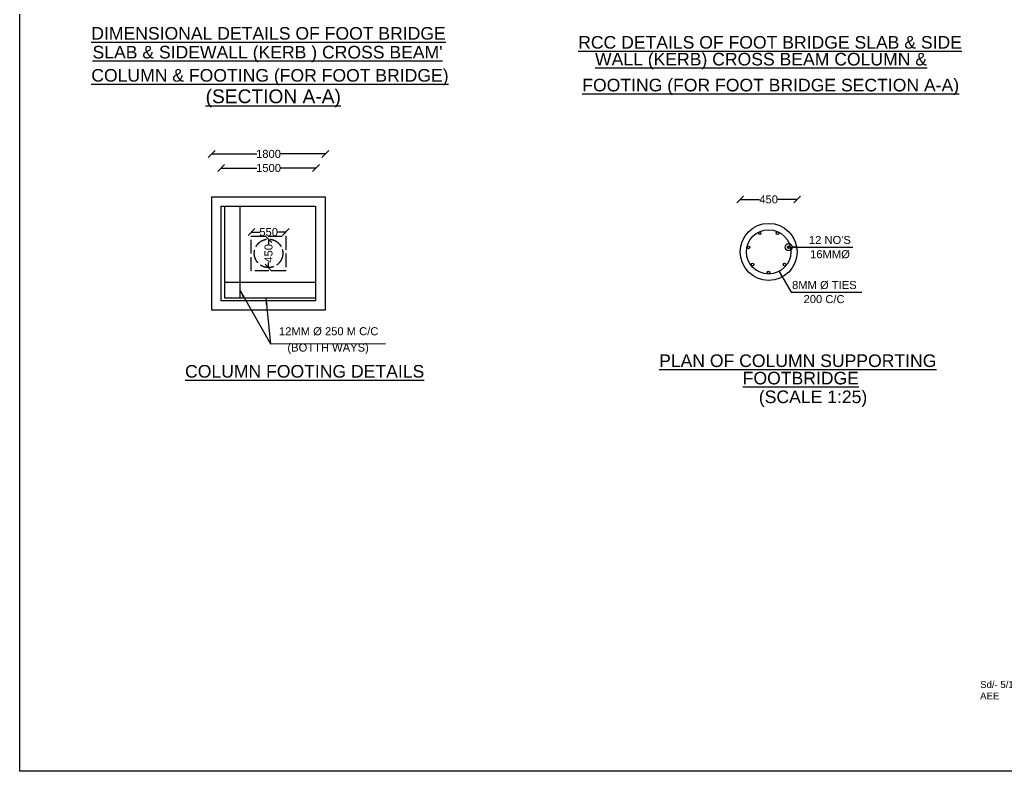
# Model space of a CAD drawing. Header units: millimetres. Extents: x 5124 to 2846096, y 2311 to 44888344.
# Drawn here: x 2799119 to 2820684, y 44857134 to 44873553 of the extents above; entities that cross this region are included whole.
import ezdxf

# ---------------------------------------------------------------- set-up
doc = ezdxf.new("R2010")
doc.units = ezdxf.units.MM
doc.header["$MEASUREMENT"] = 0
doc.linetypes.add('ACAD_ISO02W100', pattern=[15, 12, -3])
for name, color, linetype in [('DIMENSION', 7, 'Continuous'), ('DRAWING', 2, 'Continuous'), ('TEXT', 7, 'Continuous')]:
    doc.layers.add(name, color=color, linetype=linetype)
doc.styles.get("Standard").update_dxf_attribs({"font": 'arial.ttf', "height": 175})
doc.dimstyles.get("Standard").update_dxf_attribs({"dimtxt": 175, "dimasz": 150, "dimexe": 0.18, "dimexo": 0.0625, "dimgap": 0.09, "dimtad": 0, "dimdec": 0, "dimzin": 0, "dimdsep": 46, "dimtxsty": 'Standard', "dimblk": 'OBLIQUE', "dimcen": 0.09, "dimse1": 1, "dimse2": 1, "dimadec": 0, "dimazin": 0, "dimtfac": 1, "dimtdec": 0, "dimtofl": 0, "dimtmove": 0, "dimatfit": 3, "dimfxl": 1, "dimtolj": 1, "dimtzin": 0, "dimarcsym": 0})

# ---------------------------------------------------------------- blocks, each defined once
blk = doc.blocks.new('_Oblique')
at = {"color": 0, "linetype": 'ByBlock', "lineweight": -2}
blk.add_line((-0.5, -0.5), (0.5, 0.5), dxfattribs=at)
blk = doc.blocks.new('*D43')
at = {"layer": 'Defpoints', "color": 0, "transparency": 16777216}
for p in [(2816112, 44869627), (2814866, 44868481), (2816112, 44868485)]:
    blk.add_point(p, dxfattribs=at)
at = {"layer": 'DIMENSION', "color": 0, "lineweight": -2, "transparency": 16777216}
for p, q in [((2814866, 44869627), (2815293, 44869627)), ((2816112, 44869627), (2815686, 44869627))]:
    blk.add_line(p, q, dxfattribs=at)
at = {"layer": 'DIMENSION', "color": 0, "lineweight": -2, "transparency": 16777216, "xscale": 150, "yscale": 150, "zscale": 150, "rotation": 180}
blk.add_blockref('_Oblique', (2814866, 44869627), dxfattribs=at)
at = {"layer": 'DIMENSION', "color": 0, "lineweight": -2, "transparency": 16777216, "xscale": 150, "yscale": 150, "zscale": 150}
blk.add_blockref('_Oblique', (2816112, 44869627), dxfattribs=at)
at = {"layer": 'DIMENSION', "color": 0, "transparency": 16777216, "insert": (2815489, 44869627), "char_height": 175, "attachment_point": 5}
blk.add_mtext('\\A1;450', dxfattribs=at)
blk = doc.blocks.new('*D44')
at = {"layer": 'Defpoints', "color": 0, "transparency": 16777216}
for p in [(2804558, 44868760), (2804558, 44868138), (2804558, 44868138)]:
    blk.add_point(p, dxfattribs=at)
at = {"layer": 'DIMENSION', "color": 0, "lineweight": -2, "transparency": 16777216}
for p, q in [((2804558, 44868760), (2804558, 44868646)), ((2804558, 44868138), (2804558, 44868252))]:
    blk.add_line(p, q, dxfattribs=at)
at = {"layer": 'DIMENSION', "color": 0, "lineweight": -2, "transparency": 16777216, "xscale": 150, "yscale": 150, "zscale": 150}
for p, rotation in [((2804558, 44868760), 90), ((2804558, 44868138), 270)]:
    blk.add_blockref('_Oblique', p, dxfattribs=dict(at, rotation=rotation))
at = {"layer": 'DIMENSION', "color": 0, "transparency": 16777216, "insert": (2804558, 44868449), "char_height": 175, "attachment_point": 5, "rotation": 90}
blk.add_mtext('\\A1;450', dxfattribs=at)
blk = doc.blocks.new('*D45')
at = {"layer": 'Defpoints', "color": 0, "transparency": 16777216}
for p in [(2804185, 44868914), (2804935, 44868914), (2804935, 44868914)]:
    blk.add_point(p, dxfattribs=at)
at = {"layer": 'DIMENSION', "color": 0, "lineweight": -2, "transparency": 16777216}
for p, q in [((2804185, 44868914), (2804367, 44868914)), ((2804935, 44868914), (2804753, 44868914))]:
    blk.add_line(p, q, dxfattribs=at)
at = {"layer": 'DIMENSION', "color": 0, "lineweight": -2, "transparency": 16777216, "xscale": 150, "yscale": 150, "zscale": 150, "rotation": 180}
blk.add_blockref('_Oblique', (2804185, 44868914), dxfattribs=at)
at = {"layer": 'DIMENSION', "color": 0, "lineweight": -2, "transparency": 16777216, "xscale": 150, "yscale": 150, "zscale": 150}
blk.add_blockref('_Oblique', (2804935, 44868914), dxfattribs=at)
at = {"layer": 'DIMENSION', "color": 0, "transparency": 16777216, "insert": (2804560, 44868914), "char_height": 175, "attachment_point": 5}
blk.add_mtext('\\A1;550', dxfattribs=at)
blk = doc.blocks.new('*D46')
at = {"layer": 'Defpoints', "color": 0, "transparency": 16777216}
for p in [(2803521, 44870319), (2805596, 44870319), (2805596, 44870313)]:
    blk.add_point(p, dxfattribs=at)
at = {"layer": 'DIMENSION', "color": 0, "lineweight": -2, "transparency": 16777216}
for p, q in [((2803521, 44870313), (2804305, 44870313)), ((2805596, 44870313), (2804811, 44870313))]:
    blk.add_line(p, q, dxfattribs=at)
at = {"layer": 'DIMENSION', "color": 0, "lineweight": -2, "transparency": 16777216, "xscale": 150, "yscale": 150, "zscale": 150, "rotation": 180}
blk.add_blockref('_Oblique', (2803521, 44870313), dxfattribs=at)
at = {"layer": 'DIMENSION', "color": 0, "lineweight": -2, "transparency": 16777216, "xscale": 150, "yscale": 150, "zscale": 150}
blk.add_blockref('_Oblique', (2805596, 44870313), dxfattribs=at)
at = {"layer": 'DIMENSION', "color": 0, "transparency": 16777216, "insert": (2804558, 44870313), "char_height": 175, "attachment_point": 5}
blk.add_mtext('\\A1;1500', dxfattribs=at)
blk = doc.blocks.new('*D47')
at = {"layer": 'Defpoints', "color": 0, "transparency": 16777216}
for p in [(2803316, 44870621), (2805798, 44870621), (2805798, 44870621)]:
    blk.add_point(p, dxfattribs=at)
at = {"layer": 'DIMENSION', "color": 0, "lineweight": -2, "transparency": 16777216}
for p, q in [((2803316, 44870621), (2804304, 44870621)), ((2805798, 44870621), (2804810, 44870621))]:
    blk.add_line(p, q, dxfattribs=at)
at = {"layer": 'DIMENSION', "color": 0, "lineweight": -2, "transparency": 16777216, "xscale": 150, "yscale": 150, "zscale": 150, "rotation": 180}
blk.add_blockref('_Oblique', (2803316, 44870621), dxfattribs=at)
at = {"layer": 'DIMENSION', "color": 0, "lineweight": -2, "transparency": 16777216, "xscale": 150, "yscale": 150, "zscale": 150}
blk.add_blockref('_Oblique', (2805798, 44870621), dxfattribs=at)
at = {"layer": 'DIMENSION', "color": 0, "transparency": 16777216, "insert": (2804557, 44870621), "char_height": 175, "attachment_point": 5}
blk.add_mtext('\\A1;1800', dxfattribs=at)

msp = doc.modelspace()

# ---------------------------------------------------------------- linework, layer by layer
at = {"layer": 'DRAWING', "color": 0}
for points in [[(2799119.2, 44888343.9), (2846095.9, 44888343.9), (2846095.9, 44857134.5), (2799119.2, 44857134.5)], [(2803317.2, 44869684.6), (2805792.3, 44869684.6), (2805792.3, 44867207.2), (2803317.2, 44867207.2)], [(2803521, 44869479.2), (2805587.5, 44869479.2), (2805587.5, 44867413.8), (2803521, 44867413.8)]]:
    msp.add_lwpolyline(points, close=True, dxfattribs=at)
for points in [[(2803592.9, 44869479.2), (2803592.9, 44867478), (2805587.5, 44867478)], [(2803935.2, 44867478), (2803935.2, 44869479.2)], [(2803592.9, 44867821.9), (2805587.5, 44867821.9)]]:
    msp.add_lwpolyline(points, dxfattribs=at)
at = {"layer": 'DRAWING', "color": 0, "linetype": 'ACAD_ISO02W100', "ltscale": 25}
msp.add_lwpolyline([(2804178, 44868822.8), (2804936.2, 44868822.8), (2804936.2, 44868069.2), (2804178, 44868069.2)], close=True, dxfattribs=at)
at = {"layer": 'DRAWING', "color": 0}
for centre, radius in [((2815489.3, 44868481), 622.9), ((2815489.3, 44868481), 484.5), ((2815293.2, 44868886.9), 28.8), ((2815681.3, 44868889.4), 28.8), ((2815049.1, 44868580.1), 28.8), ((2815927, 44868585.6), 77.7), ((2815927, 44868585.6), 28.8), ((2815139.7, 44868206), 28.8), ((2815838.6, 44868204.7), 28.8), ((2815486.3, 44868033.4), 28.8)]:
    msp.add_circle(centre, radius, dxfattribs=at)
at = {"layer": 'DRAWING', "color": 0, "linetype": 'ACAD_ISO02W100', "ltscale": 25}
msp.add_circle((2804558.1, 44868449.1), 311.4, dxfattribs=at)

# ---------------------------------------------------------------- texts
at = {"layer": 'DIMENSION', "color": 0}
for s, height, p in [('%%UDIMENSIONAL DETAILS OF FOOT BRIDGE', 275, (2800684.1, 44873118)), ('%%URCC DETAILS OF FOOT BRIDGE SLAB & SIDE', 275, (2811326.1, 44872921.7)), ("%%USLAB & SIDEWALL (KERB ) CROSS BEAM'", 275, (2800710.3, 44872706.7)), ('%%UWALL (KERB) CROSS BEAM COLUMN &', 275, (2811694.2, 44872554.1)), ('%%UCOLUMN & FOOTING (FOR FOOT BRIDGE)', 275, (2800683.6, 44872200.5)), ('%%UFOOTING (FOR FOOT BRIDGE SECTION A-A)', 275, (2811415.7, 44871987.9)), ('%%U(SECTION A-A)', 300, (2803182.4, 44871729.8)), ("12 NO'S", 175, (2816370.2, 44868654.8)), ('16MMØ', 175, (2816395.2, 44868342.3)), ('8MM Ø TIES', 175, (2816000.9, 44867670.3)), ('200 C/C', 175, (2816252.5, 44867362.3)), ('12MM Ø 250 M C/C', 175, (2804785.8, 44866660)), ('(BOTTH WAYS)', 175, (2804970, 44866303.2)), ('%%UPLAN OF COLUMN SUPPORTING', 275, (2813094.7, 44865965.8)), ('%%UCOLUMN FOOTING DETAILS', 275, (2802732.7, 44865734.5)), ('%%UFOOTBRIDGE', 275, (2814922.7, 44865586.2)), ('(SCALE 1:25)', 275, (2815275, 44865177.5))]:
    msp.add_text(s, height=height, dxfattribs=at).set_placement(p)
at = {"layer": 'TEXT', "color": 0, "insert": (2820112.5, 44859104.5), "char_height": 150, "width": 1147.749, "attachment_point": 1}
msp.add_mtext('Sd/- 5/11/15 AEE', dxfattribs=at)

# ---------------------------------------------------------------- dimensions: what is measured, and where the dimension line sits
at = {"layer": 'DIMENSION', "color": 0}
for base, p1, p2, text, picture, middle in [((2805798.1, 44870621.3), (2803316.5, 44870621.3), (2805798.1, 44870621.3), '1800', '*D47', (2804557.3, 44870621.3)), ((2805596.1, 44870312.9), (2803520.6, 44870318.7), (2805596.1, 44870318.7), '1500', '*D46', (2804558.3, 44870312.9)), ((2816112.1, 44869627), (2814866.4, 44868481), (2816112.1, 44868485.1), '450', '*D43', (2815489.3, 44869627)), ((2804935.2, 44868913.8), (2804184.5, 44868913.8), (2804935.2, 44868913.8), '550', '*D45', (2804559.9, 44868913.8))]:
    dim = msp.add_linear_dim(base=base, p1=p1, p2=p2, text=text, dimstyle='Standard', dxfattribs=at)
    dim.commit()
    dim.dimension.update_dxf_attribs({"geometry": picture, "text_midpoint": middle})
dim = msp.add_linear_dim(base=(2804558.1, 44868137.7), p1=(2804558.1, 44868760.4), p2=(2804558.1, 44868137.7), angle=90, text='450', dimstyle='Standard', dxfattribs=at)
dim.commit()
dim.dimension.update_dxf_attribs({"geometry": '*D44', "text_midpoint": (2804558.1, 44868449.1)})

# ---------------------------------------------------------------- leaders
for points in [[(2815927, 44868585.6), (2817327.2, 44868585.6)], [(2815717.3, 44868053.5), (2815979.8, 44867599.6), (2817524.5, 44867601.7)], [(2803935.2, 44867635.9), (2804599.4, 44866472.6), (2807114.2, 44866477.2)], [(2804501, 44867478), (2804599.4, 44866472.6)]]:
    msp.add_leader(points, dimstyle='Standard', override={"dimgap": 0.09, "dimtad": 0}, dxfattribs=at)

doc.saveas('drawing.dxf')
